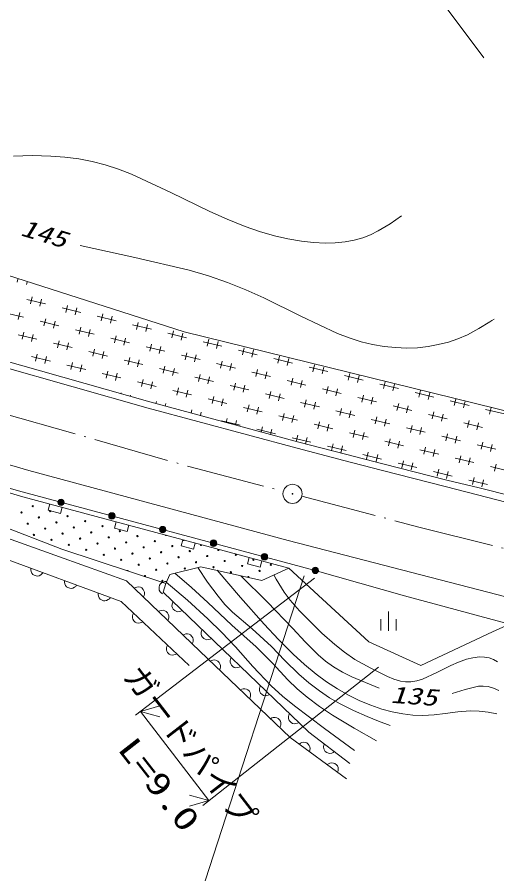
# Model space of a CAD drawing. Units: millimetres, scale not verified. Extents: x 17059 to 657059, y -104400 to 255600.
# Drawn here: x 221698 to 259076, y 114309 to 181067 of the extents above; entities that cross this region are included whole.
import ezdxf
from ezdxf.enums import TextEntityAlignment as Align

# ---------------------------------------------------------------- set-up
doc = ezdxf.new("R2010")
doc.units = ezdxf.units.MM
doc.header["$LTSCALE"] = 1000
doc.linetypes.add('USER1', pattern=[7.5, 5.901639, -0.737705, 0.122951, -0.737705])
for name, color, linetype, lineweight in [('S-BGD', 1, 'Continuous', 13), ('S-BGD-CRST', 4, 'Continuous', 13), ('S-BGD-HTXT', 6, 'Continuous', 13), ('S-BMK', 3, 'USER1', 13)]:
    doc.layers.add(name, color=color, linetype=linetype, lineweight=lineweight)
doc.styles.add('ＭＳ ゴシック', font='')
doc.styles.add('ＭＳ 明朝', font='')
doc.styles.get('ＭＳ ゴシック').set_extended_font_data('MS Gothic')
doc.styles.get('ＭＳ 明朝').set_extended_font_data('MS Mincho')

# ---------------------------------------------------------------- blocks, each defined once
blk = doc.blocks.new('BUHIN1')
at = {"layer": 'S-BMK', "linetype": 'Continuous'}
for radius in [746, 22.5]:
    blk.add_circle((0, 0), radius, dxfattribs=at)
blk = doc.blocks.new('BUHIN10')
at = {"layer": 'S-BGD-HTXT'}
blk.add_lwpolyline([(1500, -431), (0, 0), (1500, 428)], dxfattribs=at)
blk = doc.blocks.new('BUHIN26')
at = {"layer": 'S-BGD-HTXT'}
blk.add_lwpolyline([(-1500, 431), (0, 0), (-1500, -428)], dxfattribs=at)
blk = doc.blocks.new('BUHIN46')
at = {"layer": 'S-BGD'}
for p, q in [((0, 750), (0, -750)), ((-600, 154), (-600, -746)), ((600, 154), (600, -746))]:
    blk.add_line(p, q, dxfattribs=at)
blk = doc.blocks.new('BUHIN79')
at = {"layer": 'S-BGD'}
for radius in [249, 220, 191, 161, 132, 97.5, 67.5, 38.8, 7.5]:
    blk.add_circle((0, 0), radius, dxfattribs=at)
blk = doc.blocks.new('BUHIN97')
at = {"layer": 'S-BGD'}
blk.add_lwpolyline([(360, -347), (252, -402), (141, -430), (-4, -444), (-125, -411), (-234, -355), (-345, -247), (-406, -140), (-443, -21), (-437, 126), (-413, 238), (-360, 347)], dxfattribs=at)
blk = doc.blocks.new('BUHIN99')
at = {"layer": 'S-BGD'}
blk.add_lwpolyline([(-403, 295), (-303, 365), (-197, 408), (-56, 440), (69, 424), (184, 383), (309, 291), (383, 193), (437, 80), (450, -66), (441, -180), (403, -295)], dxfattribs=at)
blk = doc.blocks.new('BUHIN100')
at = {"layer": 'S-BGD'}
blk.add_lwpolyline([(-362, 345), (-254, 401), (-143, 430), (2, 444), (123, 411), (232, 356), (344, 249), (405, 142), (443, 23), (438, -124), (414, -236), (362, -345)], dxfattribs=at)
blk = doc.blocks.new('BUHIN101')
at = {"layer": 'S-BGD'}
blk.add_lwpolyline([(-360, 347), (-252, 402), (-141, 431), (4, 444), (125, 411), (234, 355), (345, 247), (406, 140), (443, 21), (437, -126), (413, -238), (360, -347)], dxfattribs=at)
blk = doc.blocks.new('BUHIN102')
at = {"layer": 'S-BGD'}
blk.add_lwpolyline([(364, -343), (256, -399), (145, -429), (1, -444), (-120, -412), (-230, -357), (-343, -251), (-404, -145), (-443, -25), (-439, 121), (-415, 234), (-364, 343)], dxfattribs=at)
blk = doc.blocks.new('BUHIN103')
at = {"layer": 'S-BGD'}
blk.add_lwpolyline([(469, -172), (392, -266), (302, -337), (175, -408), (51, -426), (-71, -419), (-217, -365), (-315, -292), (-397, -198), (-451, -61), (-474, 51), (-469, 172)], dxfattribs=at)
blk = doc.blocks.new('BUHIN146')
at = {"layer": 'S-BGD'}
blk.add_lwpolyline([(-483, 130), (-613, -353), (353, -613), (483, -130)], dxfattribs=at)

msp = doc.modelspace()

# ---------------------------------------------------------------- linework, layer by layer
at = {"layer": 'S-BGD'}
for p, q in [((234713, 156546), (207314, 165345)), ((221699, 160421), (221753, 160647)), ((222469, 160414), (222428, 160246)), ((203827, 159124), (232036, 151078)), ((222445, 159073), (223903, 158723)), ((222744, 158716), (222876, 159263)), ((223605, 159088), (223474, 158541)), ((231902, 150596), (203695, 158642)), ((225195, 158413), (226654, 158063)), ((225495, 158056), (225626, 158603)), ((226355, 158428), (226224, 157881)), ((220739, 158027), (222198, 157678)), ((221900, 158042), (221769, 157495)), ((223790, 157011), (223921, 157558)), ((227945, 157754), (229404, 157404)), ((228245, 157396), (228377, 157943)), ((229106, 157768), (228975, 157221)), ((223490, 157368), (224949, 157018)), ((224650, 157383), (224519, 156836)), ((226540, 156351), (226671, 156898)), ((230696, 157094), (232154, 156744)), ((230996, 156737), (231127, 157284)), ((231856, 157109), (231725, 156562)), ((221785, 156322), (223244, 155973)), ((222085, 155965), (222216, 156512)), ((222945, 156337), (222814, 155790)), ((226240, 156708), (227699, 156358)), ((227401, 156723), (227270, 156176)), ((229291, 155691), (229422, 156238)), ((233446, 156434), (234905, 156085)), ((233746, 156077), (233877, 156624)), ((234607, 156449), (234476, 155902)), ((265051, 149086), (234713, 156546)), ((224535, 155663), (225994, 155313)), ((224835, 155306), (224966, 155853)), ((225696, 155678), (225565, 155131)), ((228991, 156049), (230449, 155699)), ((230151, 156063), (230020, 155516)), ((232041, 155032), (232172, 155579)), ((236197, 155775), (237655, 155425)), ((236497, 155417), (236628, 155964)), ((237357, 155790), (237226, 155243)), ((227286, 155003), (228744, 154653)), ((227586, 154646), (227717, 155193)), ((228446, 155018), (228315, 154471)), ((231741, 155389), (233200, 155039)), ((232902, 155404), (232770, 154857)), ((234792, 154372), (234923, 154919)), ((238947, 155115), (240406, 154765)), ((239247, 154758), (239378, 155305)), ((240108, 155130), (239976, 154583)), ((222830, 154617), (224289, 154268)), ((223130, 154260), (223261, 154807)), ((223991, 154632), (223860, 154085)), ((230036, 154344), (231495, 153994)), ((230336, 153986), (230467, 154533)), ((231197, 154358), (231065, 153811)), ((234492, 154729), (235950, 154380)), ((235652, 154744), (235521, 154197)), ((237542, 153712), (237673, 154259)), ((241698, 154456), (243156, 154106)), ((241998, 154098), (242129, 154645)), ((242857, 154467), (242727, 153923)), ((225581, 153958), (227039, 153608)), ((225881, 153600), (226012, 154147)), ((226741, 153973), (226610, 153426)), ((232787, 153684), (234245, 153334)), ((233087, 153327), (233218, 153874)), ((233947, 153699), (233816, 153152)), ((237242, 154070), (238701, 153720)), ((238403, 154085), (238271, 153538)), ((240292, 153053), (240424, 153600)), ((244448, 153796), (245907, 153446)), ((244748, 153439), (244876, 153973)), ((245605, 153796), (245477, 153264)), ((228331, 153298), (229790, 152948)), ((228631, 152941), (228762, 153488)), ((229492, 153313), (229360, 152766)), ((235537, 153024), (236996, 152675)), ((235837, 152667), (235968, 153214)), ((236698, 153039), (236566, 152492)), ((239993, 153410), (241451, 153060)), ((241153, 153425), (241022, 152878)), ((243043, 152393), (243174, 152940)), ((247198, 153136), (248657, 152787)), ((247498, 152779), (247625, 153307)), ((248354, 153131), (248228, 152604)), ((231082, 152639), (232540, 152289)), ((231382, 152281), (231513, 152828)), ((232242, 152653), (232111, 152106)), ((238288, 152365), (239746, 152015)), ((238587, 152007), (238719, 152554)), ((239448, 152380), (239317, 151833)), ((242743, 152751), (244202, 152401)), ((243903, 152765), (243772, 152218)), ((245793, 151734), (245925, 152281)), ((249949, 152477), (251408, 152127)), ((250249, 152119), (250374, 152641)), ((251103, 152465), (250978, 151945)), ((202187, 151619), (222614, 145741)), ((229792, 151718), (229808, 151783)), ((230537, 151608), (230514, 151512)), ((233832, 151979), (235291, 151629)), ((234132, 151622), (234263, 152169)), ((234992, 151994), (234861, 151447)), ((241038, 151705), (242497, 151355)), ((241338, 151348), (241469, 151895)), ((242198, 151720), (242067, 151173)), ((245493, 152091), (246952, 151741)), ((246654, 152106), (246523, 151559)), ((248544, 151074), (248675, 151621)), ((252699, 151817), (254158, 151467)), ((252999, 151460), (253123, 151976)), ((253852, 151799), (253729, 151285)), ((232036, 151078), (243657, 147953)), ((232516, 150948), (232558, 151123)), ((233287, 150948), (233241, 150754)), ((236582, 151319), (238041, 150970)), ((236882, 150962), (237014, 151509)), ((237743, 151334), (237612, 150787)), ((243788, 151046), (245247, 150696)), ((244088, 150688), (244220, 151235)), ((244949, 151060), (244818, 150513)), ((248244, 151431), (249702, 151081)), ((249404, 151446), (249273, 150899)), ((251294, 150414), (251425, 150961)), ((255450, 151157), (256908, 150808)), ((255750, 150800), (255872, 151310)), ((256601, 151133), (256479, 150625)), ((243529, 147470), (231902, 150596)), ((235249, 150214), (235309, 150464)), ((236038, 150289), (235973, 150019)), ((239333, 150660), (240792, 150310)), ((239633, 150302), (239764, 150849)), ((240493, 150674), (240362, 150128)), ((246539, 150386), (247997, 150036)), ((246839, 150029), (246970, 150576)), ((247699, 150401), (247568, 149854)), ((250994, 150772), (252453, 150422)), ((252155, 150786), (252024, 150239)), ((254045, 149755), (254176, 150302)), ((258200, 150498), (259659, 150148)), ((258500, 150141), (258621, 150644)), ((200807, 149785), (222134, 143698)), ((236244, 149946), (236336, 149924)), ((237628, 149614), (239087, 149264)), ((237981, 149479), (238059, 149804)), ((238788, 149629), (238706, 149284)), ((242083, 150000), (243542, 149650)), ((242383, 149643), (242514, 150190)), ((243244, 150015), (243113, 149468)), ((249289, 149726), (250748, 149376)), ((249589, 149369), (249720, 149916)), ((250450, 149741), (250319, 149194)), ((253745, 150112), (255203, 149762)), ((254905, 150127), (254774, 149580)), ((256795, 149095), (256926, 149642)), ((240378, 148955), (241837, 148605)), ((240714, 148745), (240809, 149144)), ((241539, 148969), (241438, 148550)), ((244834, 149340), (246292, 148991)), ((245134, 148983), (245265, 149530)), ((245994, 149355), (245863, 148808)), ((252040, 149067), (253498, 148717)), ((252340, 148709), (252471, 149256)), ((253200, 149081), (253069, 148534)), ((256495, 149452), (257954, 149103)), ((257656, 149467), (257524, 148920)), ((243129, 148295), (244587, 147945)), ((243446, 148010), (243560, 148485)), ((244289, 148310), (244171, 147818)), ((247584, 148681), (249043, 148331)), ((247884, 148324), (248015, 148871)), ((248745, 148696), (248614, 148149)), ((250635, 147664), (250766, 148211)), ((254790, 148407), (256249, 148057)), ((255090, 148050), (255221, 148597)), ((255951, 148422), (255819, 147875)), ((243657, 147953), (247277, 147001)), ((245879, 147635), (247338, 147286)), ((246182, 147289), (246310, 147825)), ((247040, 147650), (246908, 147103)), ((250335, 148021), (251793, 147671)), ((251495, 148036), (251364, 147489)), ((253385, 147004), (253516, 147551)), ((257541, 147747), (258999, 147398)), ((257841, 147390), (257972, 147937)), ((258701, 147762), (258570, 147215)), ((247152, 146518), (243529, 147470)), ((247277, 147001), (250196, 146252)), ((248630, 146976), (250088, 146626)), ((248930, 146619), (249061, 147166)), ((249790, 146991), (249659, 146444)), ((253085, 147362), (254544, 147012)), ((254246, 147376), (254114, 146829)), ((256135, 146345), (256267, 146892)), ((250072, 145768), (247152, 146518)), ((250196, 146252), (255166, 144982)), ((251380, 146316), (252839, 145966)), ((251680, 145959), (251811, 146506)), ((252541, 146331), (252409, 145784)), ((255836, 146702), (257294, 146352)), ((256996, 146717), (256865, 146170)), ((258886, 145685), (259017, 146232)), ((222614, 145741), (242814, 140275)), ((255041, 144498), (250072, 145768)), ((254131, 145657), (255589, 145307)), ((254430, 145299), (254562, 145846)), ((255291, 145671), (255160, 145124)), ((258586, 146042), (260045, 145693)), ((255166, 144982), (257685, 144378)), ((256881, 144997), (258340, 144647)), ((257181, 144640), (257312, 145187)), ((258041, 145012), (257910, 144465)), ((257571, 143842), (255041, 144498)), ((257685, 144378), (260263, 143729)), ((222134, 143698), (242861, 138130)), ((260795, 143012), (257571, 143842)), ((216195, 143068), (225191, 139618)), ((215926, 142248), (225001, 139021)), ((229805, 135533), (214055, 141311)), ((242814, 140275), (260806, 135621)), ((225191, 139618), (233280, 136935)), ((225001, 139021), (230222, 137145)), ((233590, 137645), (236016, 138243)), ((236016, 138243), (240768, 137179)), ((233280, 136935), (233590, 137645)), ((240768, 137179), (242861, 138130)), ((242861, 138130), (240768, 137179)), ((242861, 138130), (249092, 132391)), ((251890, 135983), (244928, 137956)), ((235923, 131655), (230222, 137145)), ((233280, 136935), (233072, 136270)), ((233072, 136270), (244417, 125356)), ((235089, 130552), (229805, 135533)), ((260051, 133773), (251890, 135983)), ((258747, 133161), (260051, 133773)), ((253152, 130538), (258747, 133161)), ((249092, 132391), (253152, 130538)), ((242976, 124935), (235923, 131655)), ((247367, 121719), (242976, 124935)), ((244417, 125356), (247633, 122917))]:
    msp.add_line(p, q, dxfattribs=at)
for points in [[(251656, 165579), (250757, 164963), (249834, 164405), (249241, 164113), (248623, 163877), (247955, 163691), (247269, 163563), (246487, 163484), (245692, 163464), (244778, 163507), (243864, 163610), (242797, 163795), (241754, 164038), (240593, 164373), (239458, 164764), (238069, 165316), (236702, 165924), (233677, 167409), (230616, 168843), (229594, 169233), (228548, 169568), (227534, 169826), (226494, 170027), (225419, 170164), (224321, 170242), (222881, 170273), (221424, 170243)], [(226607, 163280), (230861, 162349), (235107, 161359), (236604, 160903), (238081, 160392), (239507, 159823), (240924, 159194), (243791, 157772), (246668, 156413), (247569, 156070), (248500, 155779), (249393, 155563), (250308, 155405), (251181, 155313), (252057, 155282), (252881, 155311), (253711, 155400), (254512, 155547), (255298, 155752), (256047, 156008), (256781, 156323), (257672, 156796), (258535, 157322), (258696, 157424), (258865, 157531)], [(244928, 137956), (222086, 144075), (200861, 150088), (177661, 156335)], [(249685, 124671), (247958, 125651), (246263, 126683), (245259, 127359), (244295, 128082), (243528, 128728), (242800, 129420), (241591, 130722), (240331, 131988), (238424, 133689), (236546, 135444), (235285, 136612), (233990, 137743)], [(235781, 138186), (236540, 137044), (237349, 135937), (237887, 135297), (238468, 134699), (240006, 133394), (241510, 132037), (242551, 130933), (243646, 129859), (244429, 129185), (245249, 128560), (246037, 128032), (246855, 127557), (247898, 127036), (248979, 126564), (249864, 126209), (250754, 125865)], [(259078, 126769), (258388, 126907), (257699, 126984), (257005, 127001), (256028, 126932), (255046, 126803), (254183, 126700), (253303, 126657), (252531, 126686), (251751, 126775), (250927, 126933), (250111, 127151), (249250, 127444), (248399, 127799), (247517, 128233), (246658, 128724), (245812, 129269), (244996, 129866), (244077, 130622), (243197, 131424), (242051, 132568), (240949, 133753), (239107, 135847), (237278, 137961)], [(239133, 137545), (241168, 135511), (243176, 133417), (244139, 132381), (245146, 131388), (245735, 130887), (246358, 130436), (247045, 130030), (247775, 129668), (248831, 129217), (249911, 128780)], [(259133, 130822), (258822, 131005), (258487, 131132), (258108, 131202), (257712, 131212), (257209, 131154), (256718, 131037), (256086, 130817), (255483, 130544), (254411, 129993), (253282, 129483), (252828, 129345), (252361, 129267), (251965, 129262), (251573, 129319), (251061, 129475), (250555, 129693), (249247, 130342), (248005, 131025), (247211, 131576), (246443, 132182), (245437, 133074), (244469, 134013), (243692, 134813), (242963, 135648), (242498, 136269), (242077, 136933), (241887, 137261), (241696, 137601)], [(233027, 136125), (232929, 136197), (232854, 136284), (232777, 136407), (232753, 136530), (232755, 136653), (232801, 136801), (232869, 136902), (232959, 136990), (233093, 137050), (233204, 137078), (233325, 137080)], [(233320, 137027), (234959, 135634), (236564, 134191), (237651, 133120), (238703, 132000), (240074, 130464), (241487, 128972), (242370, 128166), (243302, 127397), (245636, 125641), (247989, 123917)], [(255596, 128372), (256619, 128680), (257648, 128927), (258021, 128944), (258396, 128901), (258810, 128782), (259225, 128598)], [(246423, 123834), (246322, 123767), (246215, 123726), (246073, 123695), (245949, 123714), (245834, 123757), (245711, 123851), (245638, 123950), (245587, 124064), (245576, 124211), (245587, 124325), (245627, 124439)]]:
    msp.add_lwpolyline(points, dxfattribs=at)
for centre in [(222910, 142957), (222035, 142471), (224269, 142569), (225629, 142181), (222521, 141597), (223395, 142083), (224755, 141695), (226989, 141793), (223881, 141209), (225241, 140821), (226115, 141307), (227475, 140919), (228349, 141405), (229709, 141016), (223007, 140723), (224367, 140335), (226601, 140433), (228835, 140531), (231069, 140628), (232429, 140240), (225727, 139947), (227087, 139559), (227961, 140045), (229321, 139656), (230195, 140142), (231555, 139754), (233789, 139852), (228447, 139171), (230681, 139268), (232041, 138880), (232915, 139366), (234275, 138978), (235149, 139464), (236509, 139076), (238743, 139174), (229807, 138782), (231167, 138394), (233401, 138492), (235635, 138590), (236995, 138202), (237869, 138688), (239228, 138300), (240102, 138785), (241462, 138397), (232527, 138006), (234761, 138104), (238354, 137814), (240588, 137911), (233013, 137132)]:
    msp.add_circle(centre, 49.8, dxfattribs=at)
for centre, start, end in [((231943, 141114), 247.17593, 262.74904), ((233303, 140726), 198.22517, 311.69979), ((234663, 140338), 171.05748, 338.86748), ((236023, 139950), 145.32158, 4.60338), ((237383, 139562), 113.84587, 36.07909), ((230293, 137908), 1.20246, 142.09104), ((231653, 137520), 281.46034, 221.83316), ((239714, 137425), 335.41784, 179.32926)]:
    msp.add_arc(centre, 49.8, start, end, dxfattribs=at)
at = {"layer": 'S-BGD-CRST'}
msp.add_line((252329, 185586), (258049, 177904), dxfattribs=at)
at = {"layer": 'S-BGD-HTXT'}
for p, q in [((244061, 137534), (234712, 108769)), ((244880, 137354), (230920, 126672)), ((236155, 119639), (249851, 130426)), ((231305, 126966), (236636, 120017))]:
    msp.add_line(p, q, dxfattribs=at)
at = {"layer": 'S-BMK'}
for p, q in [((213330, 152281), (235177, 146026)), ((235177, 146026), (242430, 144111)), ((243881, 143729), (253006, 141335)), ((253006, 141335), (260021, 139560))]:
    msp.add_line(p, q, dxfattribs=at)

# ---------------------------------------------------------------- block references
for name, p in [('BUHIN1', (243155, 143920)), ('BUHIN146', (224725, 143002)), ('BUHIN79', (225116, 143263)), ('BUHIN79', (229079, 142202)), ('BUHIN146', (229907, 141610)), ('BUHIN79', (233041, 141140)), ('BUHIN146', (235088, 140218)), ('BUHIN79', (237003, 140079)), ('BUHIN146', (240270, 138826)), ('BUHIN79', (240966, 139018)), ('BUHIN79', (244928, 137956)), ('BUHIN103', (223242, 137941)), ('BUHIN103', (225867, 136978)), ('BUHIN101', (231172, 136230)), ('BUHIN103', (228492, 136015)), ('BUHIN97', (234207, 135178)), ('BUHIN102', (231126, 134288)), ('BUHIN101', (233072, 134400)), ('BUHIN46', (250631, 134006)), ('BUHIN101', (234973, 132570)), ('BUHIN97', (236476, 132996)), ('BUHIN102', (233768, 131797)), ('BUHIN100', (237099, 130535)), ('BUHIN97', (238745, 130813)), ('BUHIN97', (241014, 128630)), ('BUHIN100', (239449, 128295)), ('BUHIN10', (231305, 126966)), ('BUHIN100', (241800, 126055)), ('BUHIN97', (243283, 126448)), ('BUHIN99', (244073, 124131)), ('BUHIN99', (246269, 122523)), ('BUHIN26', (236636, 120017))]:
    msp.add_blockref(name, p)

# ---------------------------------------------------------------- texts
at = {"layer": 'S-BGD', "style": 'ＭＳ 明朝', "oblique": 15, "width": 1.35}
for s, rotation, p in [('145', 343.4, (221768, 163703)), ('135', 355.9, (250747, 127248))]:
    msp.add_text(s, height=1320, rotation=rotation, dxfattribs=at).set_placement(p, align=Align.BOTTOM_LEFT)
at = {"layer": 'S-BGD-HTXT', "style": 'ＭＳ ゴシック'}
msp.add_text('ガードパイプ', height=1833, rotation=307.7, dxfattribs=at).set_placement((229451, 129349), align=Align.BOTTOM_LEFT)
at = {"layer": 'S-BGD-HTXT', "style": 'ＭＳ ゴシック', "width": 1.35}
msp.add_text('L=9.0', height=1833, rotation=308, dxfattribs=at).set_placement((229021, 123692), align=Align.BOTTOM_LEFT)

doc.saveas('drawing.dxf')
